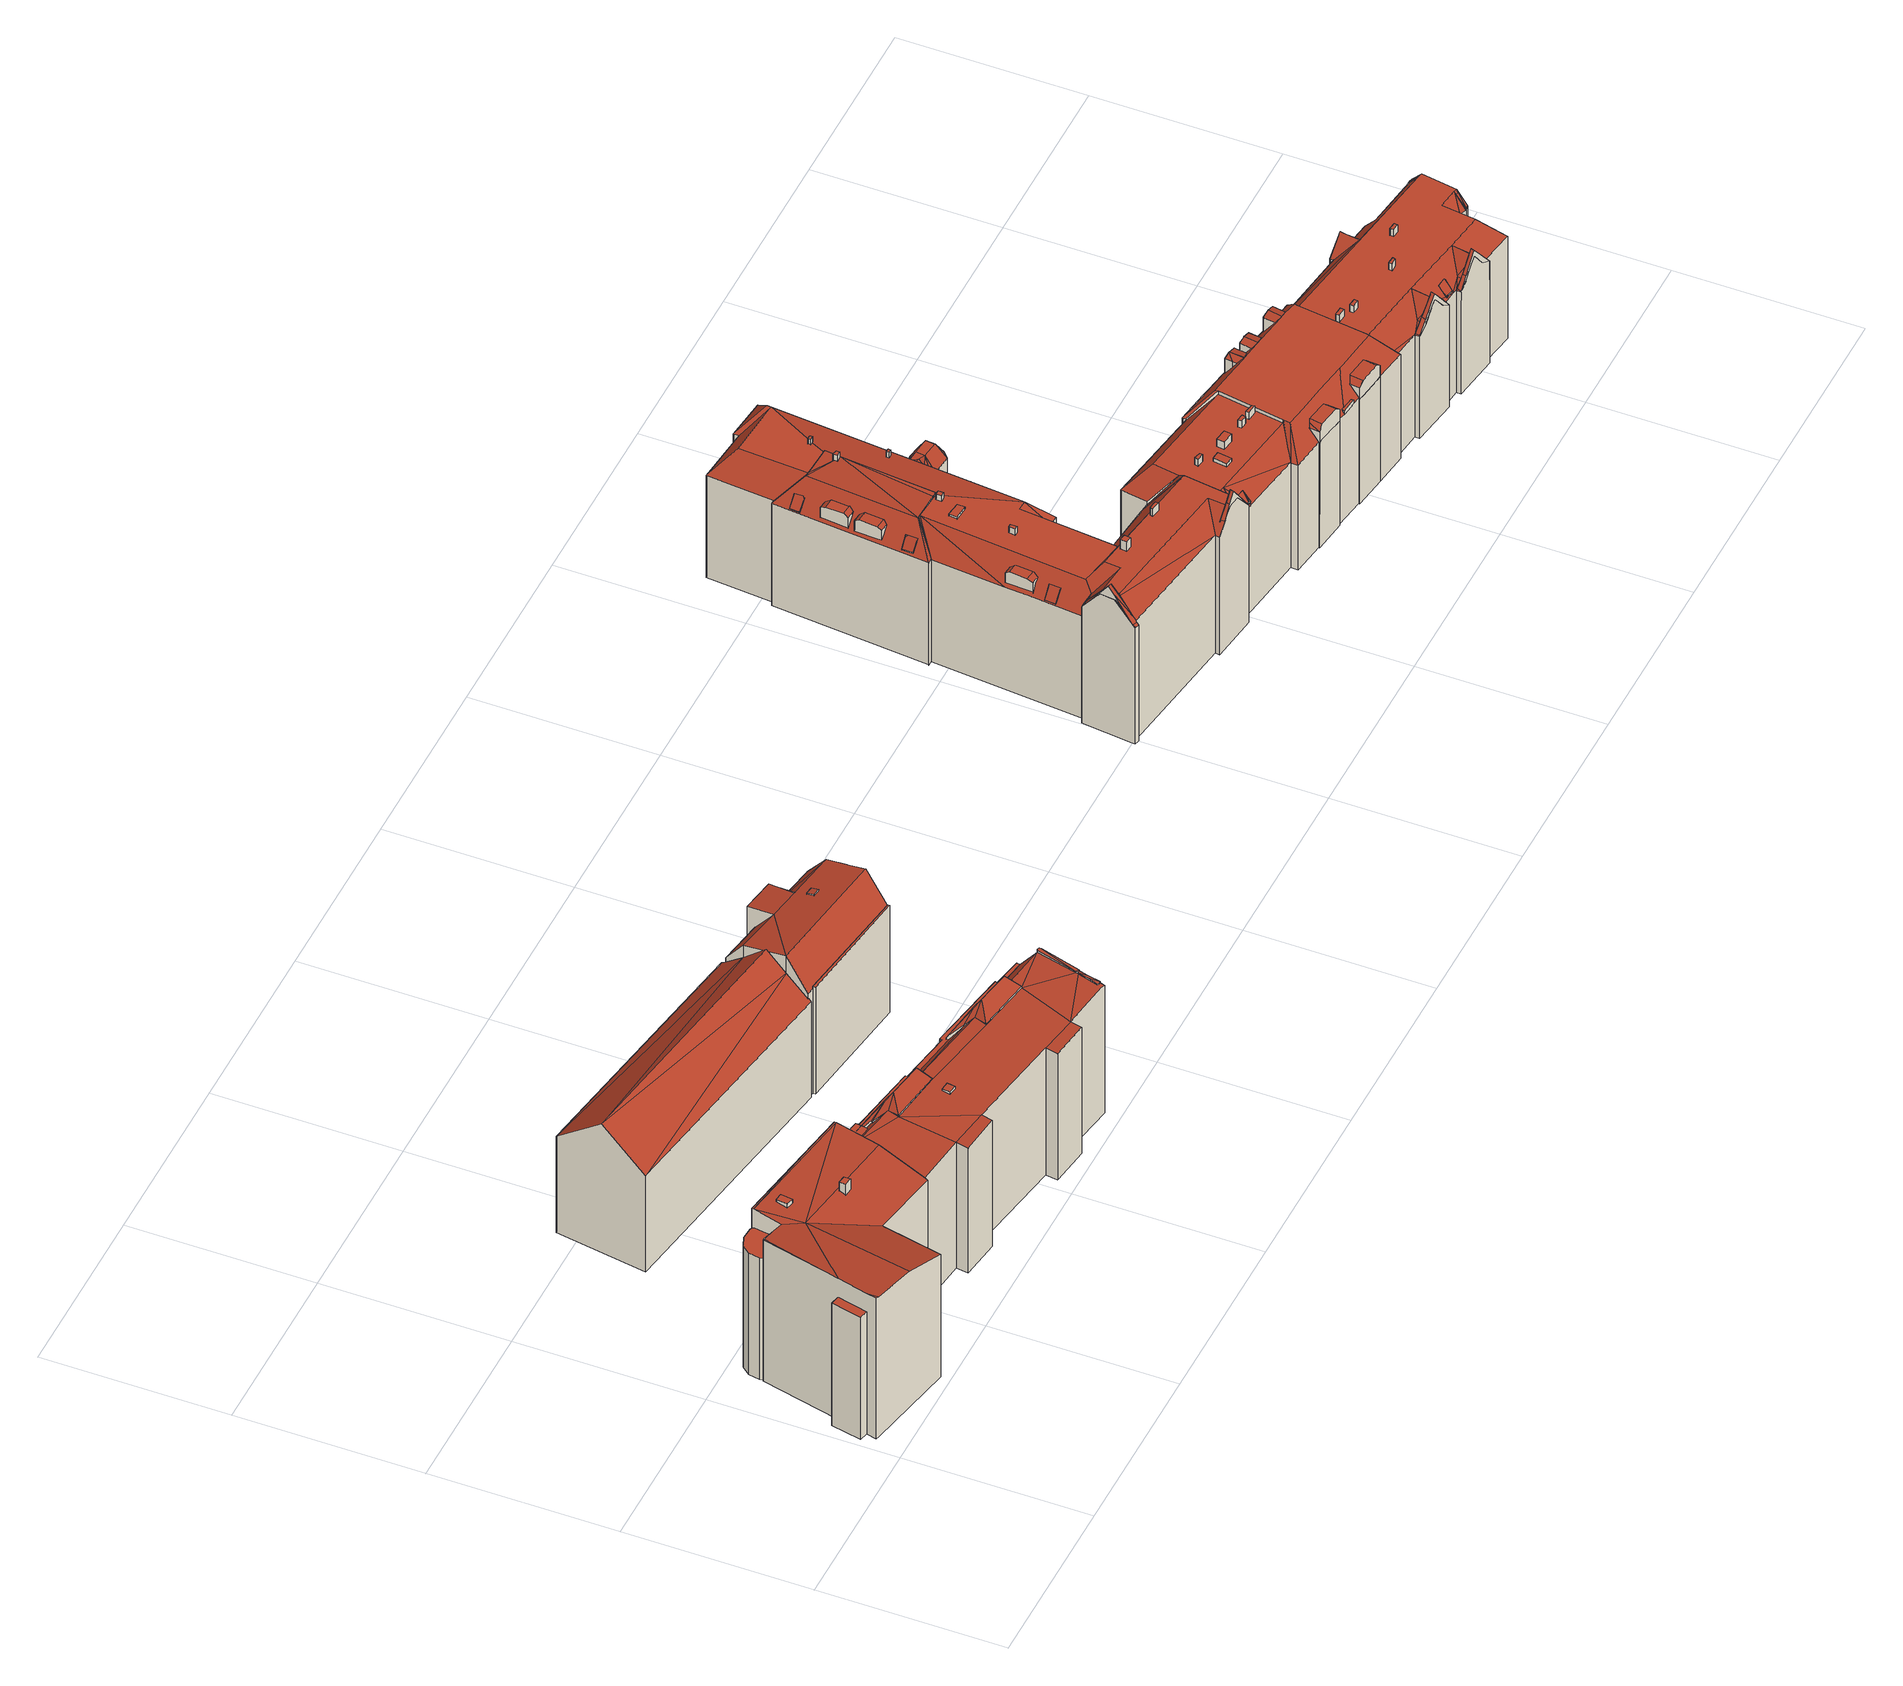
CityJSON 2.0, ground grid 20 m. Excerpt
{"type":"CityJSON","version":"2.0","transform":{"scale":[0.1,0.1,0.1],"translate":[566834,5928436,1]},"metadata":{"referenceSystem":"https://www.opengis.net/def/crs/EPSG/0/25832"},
"CityObjects":{
"building1":{"type":"Building","attributes":{"Grundfläche 2D":"213.455246","Grundhöhe NN":"2.234"},"children":["building1-1","building1-2"],"geometry":[{"type":"Solid","lod":"3","boundaries":[[[[0,1,2,3,4,5]],[[4,6,5]],[[1,7,8,2]],[[2,8,9,10,11]],[[12,2,11]],[[13,14,12]],[[14,2,12]],[[15,14,13]],[[16,2,14]],[[17,3,2,16]],[[18,3,17]],[[19,20,21,22,23,24,25,26]],[[27,28,29,30]],[[7,1,0,5,6,31,32,33]],[[8,7,33,34]],[[35,36,37,38,39,9,8,34]],[[40,13,12,11,10,9,39,41]],[[42,43,44,45,46,15,13,40]],[[16,14,15,46,47,26,25]],[[48,18,17,16,25,24,49]],[[29,50,31,6,4,3,18,48,51,30]],[[19,26,47,52]],[[20,19,52,53]],[[21,20,53,54]],[[24,23,55,49]],[[23,22,56,55]],[[22,21,54,56]],[[27,30,51,57]],[[28,27,57,58]],[[29,28,58,50]],[[38,37,43,42]],[[59,45,44,60]],[[60,61,62,59]],[[61,63,64,62]],[[63,65,66,64]],[[66,65,36,35]],[[40,41,39,38,42]],[[66,35,34,33,32,31,50,58,57,51,48,49,55,56,54,53,52,47,46,45,59,62,64]],[[44,43,37,36,65,63,61,60]]]],"semantics":{"surfaces":[{"type":"RoofSurface"},{"type":"WallSurface"},{"type":"GroundSurface"},{"type":"OuterCeilingSurface"}],"values":[[0,0,0,0,0,0,0,0,0,0,0,0,0,1,1,1,1,1,1,1,1,1,1,1,1,1,1,1,1,1,1,1,1,1,1,1,2,2,3]]}}]},
"building1-1":{"type":"BuildingInstallation","parents":["building1"],"geometry":[{"type":"MultiSurface","lod":"3","boundaries":[[[67,68,69,70]],[[70,69,71,72]],[[67,70,72,73]],[[68,67,73,74]],[[69,68,74,71]]],"semantics":{"surfaces":[{"type":"RoofSurface"},{"type":"WallSurface"}],"values":[0,1,1,1,1]}}]},
"building1-2":{"type":"BuildingInstallation","parents":["building1"],"geometry":[{"type":"MultiSurface","lod":"3","boundaries":[[[75,76,77,78]],[[78,77,79,80]],[[75,78,80,81]],[[76,75,81,82]],[[77,76,82,79]]],"semantics":{"surfaces":[{"type":"RoofSurface"},{"type":"WallSurface"}],"values":[0,1,1,1,1]}}]},
"building2":{"type":"Building","attributes":{"Grundfläche 2D":"288.446873","Grundhöhe NN":"2.456"},"geometry":[{"type":"Solid","lod":"3","boundaries":[[[[83,84,85,86]],[[84,83,87]],[[88,87,89]],[[90,87,88]],[[84,87,90]],[[91,92,88,89,93]],[[86,85,84,90,88,94,95,96,97]],[[88,92,98,94]],[[83,86,97,99]],[[89,87,83,99,100]],[[93,89,100,101]],[[91,93,101,102]],[[92,91,102,98]],[[96,95,94,98,102,101,100,99,97]]]],"semantics":{"surfaces":[{"type":"RoofSurface"},{"type":"WallSurface"},{"type":"GroundSurface"}],"values":[[0,0,0,0,0,0,1,1,1,1,1,1,1,2]]}}]},
"building3":{"type":"Building","attributes":{"Grundfläche 2D":"325.145001","Grundhöhe NN":"1.856"},"children":["building3-1","building3-2","building3-3"],"geometry":[{"type":"MultiSurface","lod":"3","boundaries":[[[103,104,105,106,107]],[[108,104,103]],[[109,110,107,106,105]],[[105,104,108,111,112,109]],[[113,114,112,111]],[[115,112,114]],[[115,116,109,112]],[[110,109,116]],[[117,118,119,120,121]],[[122,121,120,119]],[[123,124,125,126]],[[124,122,119,125]],[[127,118,117]],[[128,129,118,127]],[[130,131,129,128]],[[126,125,119,118,129,131]],[[132,133,10,134,135]],[[135,116,132]],[[134,136,137,138]],[[138,135,134]],[[138,139,140,141,142,143,135]],[[144,145,140,139]],[[146,147,140,148,149,150,151,152,153]],[[140,147,146,154,141]],[[155,141,154,146,156,157,158]],[[127,141,155]],[[142,122,103,143]],[[116,159,160,161,162,163,132]],[[161,160,161,162]],[[163,162,161,160,164,165,166]],[[103,122,167]],[[167,168,169,103]],[[155,158,170,171,172,127]],[[170,173,171]],[[174,175,176,177,178,179,180,163,166,165,164,181,182,169,168,183,184,173,170,185,186,187,188]],[[107,143,103]],[[169,182,108,103]],[[111,108,182,181]],[[181,164,160,159,114,113,111]],[[114,159,115]],[[159,116,115]],[[128,127,172,171]],[[171,173,184,131,130,128]],[[126,131,184,183]],[[167,124,123,126,183,168]],[[124,167,122]],[[10,133,132,189,190]],[[134,10,190,191]],[[136,134,191,192]],[[137,136,192,193]],[[138,137,193,194]],[[139,138,194,195]],[[144,139,195,196]],[[145,144,196,197]],[[140,145,197,198]],[[149,148,140,198,199]],[[200,146,153,152,151,150,149,199,201]],[[156,146,200,202]],[[203,158,157,156,202,204]],[[135,110,116]],[[110,135,143,107]],[[107,143,205]],[[103,205,103,122]],[[142,121,122]],[[121,142,141,117]],[[117,141,127]],[[206,186,185,170,158,203,207]],[[187,186,206,208]],[[188,187,208,209]],[[174,188,209,210]],[[175,174,210,211]],[[176,175,211,212]],[[177,176,212,213]],[[178,177,213,214]],[[179,178,214,215]],[[180,179,215,216]],[[189,132,163,180,216]],[[209,208,206,207,203,204,202,200,201,199,198,197,196,195,194,193,192,191,190,189,216,215,214,213,212,211,210]]],"semantics":{"surfaces":[{"type":"RoofSurface"},{"type":"WallSurface"},{"type":"GroundSurface"}],"values":[0,0,0,0,0,0,0,0,0,0,0,0,0,0,0,0,0,0,0,0,0,0,0,0,0,0,0,0,0,0,0,0,0,0,0,1,1,1,1,1,1,1,1,1,1,1,1,1,1,1,1,1,1,1,1,1,1,1,1,1,1,1,1,1,1,1,1,1,1,1,1,1,1,1,1,1,1,2]}}]},
"building3-1":{"type":"BuildingInstallation","parents":["building3"],"geometry":[{"type":"MultiSurface","lod":"3","boundaries":[[[217,218,219,220,221,222,223,224]],[[162,217,224,223,225,166]],[[217,162,218]],[[161,165,226,222,221,220,219]],[[226,225,223,222]]],"semantics":{"surfaces":[{"type":"RoofSurface"},{"type":"WallSurface"}],"values":[0,1,1,1,1]}}]},
"building3-2":{"type":"BuildingInstallation","parents":["building3"],"geometry":[{"type":"MultiSurface","lod":"3","boundaries":[[[227,228,229,230,231]],[[232,233,229,228]],[[233,234,235,231,230,229]],[[235,236,227,231]],[[237,232,228,227,236]]],"semantics":{"surfaces":[{"type":"RoofSurface"},{"type":"WallSurface"}],"values":[0,1,1,1,1]}}]},
"building3-3":{"type":"BuildingInstallation","parents":["building3"],"geometry":[{"type":"MultiSurface","lod":"3","boundaries":[[[238,239,240,241,242,243]],[[243,242,244,245]],[[246,247,248,249,250,240,239]],[[251,248,247]],[[252,248,251]],[[252,253,254,255,248]],[[152,153,146,247,246,239,238,243,150,151]],[[146,156,251,247]],[[156,157,158,253,252,251]],[[158,155,254,253]],[[254,155,256,154,257,147,258,259,260,261,244,242,241,240,250,249,248,255]],[[243,245,244,261,262,150]]],"semantics":{"surfaces":[{"type":"RoofSurface"},{"type":"WallSurface"}],"values":[0,0,0,0,0,0,1,1,1,1,1,1]}}]},
"building4":{"type":"Building","attributes":{"Grundfläche 2D":"138.045642","Grundhöhe NN":"2.292"},"children":["building4-1"],"geometry":[{"type":"Solid","lod":"3","boundaries":[[[[263,264,265,266,267,268,269]],[[268,270,271,272,269]],[[273,263,269]],[[274,275,276,277,264,263,278]],[[273,269,279,280]],[[281,282,267,283]],[[268,267,282]],[[284,285,286,287]],[[278,263,288,289]],[[290,275,274,278,289,291]],[[276,292,293,277]],[[264,277,293,294]],[[280,279,295,296]],[[273,280,296,297]],[[298,299,267,266,265,264,294,300]],[[271,270,268,282,301,302]],[[272,271,302,303]],[[269,272,303,295,279]],[[263,273,297,288]],[[283,267,299,304]],[[281,283,304]],[[282,281,304,301]],[[286,276,275,287]],[[287,275,290,305,284]],[[285,284,305,306]],[[285,306,292,276,286]],[[292,306,305,290,291,289,288,297,296,295,303,302,301,304,299,298,300,294,293]]]],"semantics":{"surfaces":[{"type":"RoofSurface"},{"type":"WallSurface"},{"type":"GroundSurface"}],"values":[[0,0,0,0,0,0,0,0,1,1,1,1,1,1,1,1,1,1,1,1,1,1,1,1,1,1,2]]}}]},
"building4-1":{"type":"BuildingInstallation","parents":["building4"],"geometry":[{"type":"MultiSurface","lod":"3","boundaries":[[[307,308,309,310]],[[310,309,311,312]],[[307,310,312,313]],[[308,307,313,314]],[[309,308,314,311]]],"semantics":{"surfaces":[{"type":"RoofSurface"},{"type":"WallSurface"}],"values":[0,1,1,1,1]}}]},
"building5":{"type":"Building","attributes":{"Grundfläche 2D":"1174.722615","Grundhöhe NN":"2.632"},"children":["building5-1","building5-2","building5-3","building5-4","building5-5","building5-6","building5-7","building5-8","building5-9","building5-10","building5-11","building5-12","building5-13","building5-14","building5-15","building5-16","building5-17","building5-18","building5-19","building5-20","building5-21","building5-22","building5-23","building5-24","building5-25","building5-26","building5-27","building5-28","building5-29","building5-30","building5-31","building5-32","building5-33","building5-34","building5-35","building5-36","building5-37","building5-38","building5-39","building5-40","building5-41","building5-42","building5-43","building5-44","building5-45","building5-46"],"geometry":[{"type":"Solid","lod":"3","boundaries":[[[[315,316,317,318,319,320,321,322,323,324]],[[320,319,325,326]],[[327,320,326]],[[327,328,329,320]],[[329,330,331,320]],[[320,331,332]],[[332,331,333]],[[330,334,335,331]],[[336,334,337,338,339]],[[336,339,338,335,334]],[[340,341,338]],[[341,335,338]],[[342,343,344]],[[345,346,347,348,349,350,351]],[[352,341,340,353,344,343,354,355,349,348,347,346,345,351,356,357]],[[342,358,359,360]],[[360,343,342]],[[354,343,360]],[[361,359,358]],[[362,363,359,361]],[[364,363,362]],[[365,363,364]],[[350,366,365]],[[366,363,365]],[[350,349,366]],[[367,357,356]],[[368,352,357,367]],[[368,369,370,352]],[[371,372,370,369]],[[373,374,371]],[[374,372,371]],[[375,376,377,374,373]],[[378,377,376]],[[379,377,378]],[[379,380,377]],[[379,381,380]],[[382,383,381,379]],[[384,333,381,383,385,386]],[[384,387,332,333]],[[388,389,390,391,392]],[[387,384,392,391,393]],[[392,384,388]],[[332,387,393,391,394,395,396,397,398,322,321,320]],[[399,400,401,402,394,403,404]],[[405,406,394,402,401]],[[396,395,394,406,405]],[[397,396,405,407,408,398]],[[409,374,377,410,411]],[[381,412,410,377]],[[372,374,409]],[[413,372,409,411]],[[411,409,411,410]],[[414,410,412]],[[411,410,415,372,413]],[[380,381,377]],[[335,341,416,381,333,331]],[[417,418,419,352,370,372]],[[417,416,341,352,419,418]],[[363,366,360,359]],[[360,420,354]],[[355,420,349]],[[354,420,355]],[[366,349,420,360]],[[318,421,422]],[[423,424,425,421,318,426,427]],[[427,426,318,428,429,430,423]],[[424,423,431,421,425]],[[432,421,431,433]],[[434,435,436,437,438,439,440,441,442,443]],[[444,445,446,447,448,449]],[[450,451,452,453,454,455,456,457,445,444,458,459]],[[460,461,462,463,464,452,451,450,465,466,467,468]],[[469,461,460]],[[470,455,454]],[[471,457,456]],[[433,472,467,473]],[[472,468,467]],[[447,474,475,476]],[[438,448,476,475,477,439]],[[478,479,480,481,482]],[[483,484,481]],[[440,439,479,478,482,481,484]],[[485,486,487,441,440]],[[488,489,475]],[[475,489,490,477]],[[490,489,491,492,477]],[[477,492,491,493,439]],[[494,491,495,496,479]],[[491,494,479,439,493]],[[496,495,497,480,479]],[[498,499,483]],[[483,499,500,484]],[[501,502,484,500,499]],[[484,502,501,503,440]],[[504,505,485,506,501]],[[506,485,440,503,501]],[[505,504,507,486,485]],[[508,509,510,441,487]],[[441,510,442]],[[434,511,512]],[[443,511,434]],[[442,510,443]],[[510,511,443]],[[437,436,513,514]],[[514,513,515]],[[435,516,436]],[[517,436,516,518]],[[519,513,436,517,520,521]],[[522,516,523]],[[522,517,518,516]],[[524,525,519]],[[519,525,526,513]],[[526,525,527,515,513]],[[528,529,530,531,532,533,534,535,536,537,538,539,540,541,542,543]],[[544,545,546,547,548,549,550,551,552,553,554,536,535,534,533,555,556]],[[528,543,557,558]],[[559,514,548]],[[514,549,548]],[[325,422,421,432,560,561,326]],[[562,563,564,565]],[[561,566,567,326]],[[568,566,561,560]],[[569,570,571,572]],[[545,544,556,555,533,532,531,530,529,528,558,473,467,466,465,450,459,458,444,449,559,548,547,546]],[[384,386,388]],[[381,380,381,416,414,412]],[[410,414,416,417,415]],[[417,372,374,372,415]],[[509,511,510]],[[326,325,326,561]],[[318,317,316,315,324,323,573,574,429,428]],[[422,319,318]],[[422,325,319]],[[328,327,575,576]],[[329,328,576,577]],[[330,329,577,578]],[[334,330,578,579]],[[337,334,579,580]],[[338,337,580,581]],[[340,338,581,582]],[[342,344,353,340,582,583]],[[358,342,583,584]],[[361,358,584,585]],[[362,361,585,586]],[[364,362,586,587]],[[572,564,563,350,365,364,587,588,569]],[[589,356,351,350,563,562,590]],[[367,356,589,591]],[[368,367,591,592]],[[369,368,592,593]],[[371,369,593,594]],[[373,371,594,595]],[[376,375,373,595,596]],[[378,376,596,597]],[[379,378,597,598]],[[599,386,385,383,382,379,598,600]],[[389,388,386,599,601,390]],[[602,404,403,394,391,390,601,603]],[[604,400,399,404,602,605]],[[401,400,604,606]],[[405,401,606,607]],[[407,405,607,608]],[[398,408,407,608,573,323,322]],[[609,472,431,423,430,429,574,610]],[[472,433,431]],[[435,434,611,612]],[[564,572,571,565]],[[565,571,613,590,562]],[[438,449,448]],[[432,433,473]],[[468,472,609,614]],[[460,468,614,615]],[[469,460,615,616]],[[463,462,461,469,616,617]],[[464,463,617,618]],[[454,453,452,464,618,619]],[[470,454,619,620]],[[471,456,455,470,620,621]],[[457,471,621]],[[445,457,621,622]],[[446,445,622,623,474,447]],[[327,326,567]],[[566,568,624,625]],[[566,625,575,327,567]],[[570,569,588,626]],[[571,570,626,613]],[[475,474,623,627]],[[488,475,627,628]],[[497,495,491,489,488,628,629]],[[480,497,629,630]],[[483,481,480,630,631]],[[498,483,631,632]],[[507,504,501,499,498,632,633]],[[486,507,633,634]],[[487,486,634,635]],[[509,508,487,635,636]],[[511,509,636,637,512]],[[434,512,637,611]],[[447,476,448]],[[523,516,435,612,638]],[[522,523,638,639]],[[517,522,639,640]],[[520,517,640,641]],[[521,520,641,642]],[[519,521,642,643]],[[524,519,643,644]],[[645,527,525,524,644]],[[515,527,645,646]],[[514,515,646,647]],[[437,514,559]],[[549,514,647,648]],[[543,542,541,540,539,538,537,536,554,553,552,551,550,549,648,649]],[[543,649,624,568,557]],[[557,568,560,558]],[[473,558,560,432]],[[449,438,437,559]],[[640,639,638,612,611,637,636,635,634,633,632,631,630,629,628,627,623,622,621,620,619,618,617,616,615,614,609,610,574,573,608,607,606,604,605,602,603,601,599,600,598,597,596,595,594,593,592,591,589,590,613,626,588,587,586,585,584,583,582,581,580,579,578,577,576,575,625,624,649,648,647,646,645,644,643,642,641]]]],"semantics":{"surfaces":[{"type":"RoofSurface"},{"type":"WallSurface"},{"type":"GroundSurface"}],"values":[[0,0,0,0,0,0,0,0,0,0,0,0,0,0,0,0,0,0,0,0,0,0,0,0,0,0,0,0,0,0,0,0,0,0,0,0,0,0,0,0,0,0,0,0,0,0,0,0,0,0,0,0,0,0,0,0,0,0,0,0,0,0,0,0,0,0,0,0,0,0,0,0,0,0,0,0,0,0,0,0,0,0,0,0,0,0,0,0,0,0,0,0,0,0,0,0,0,0,0,0,0,0,0,0,0,0,0,0,0,0,0,0,0,0,0,0,0,0,0,0,0,0,0,0,1,1,1,1,1,1,1,1,1,1,1,1,1,1,1,1,1,1,1,1,1,1,1,1,1,1,1,1,1,1,1,1,1,1,1,1,1,1,1,1,1,1,1,1,1,1,1,1,1,1,1,1,1,1,1,1,1,1,1,1,1,1,1,1,1,1,1,1,1,1,1,1,1,1,1,1,1,1,1,1,1,1,1,1,1,1,1,1,1,1,1,1,2]]}}]},
"building5-1":{"type":"BuildingInstallation","parents":["building5"],"geometry":[{"type":"MultiSurface","lod":"3","boundaries":[[[650,651,652,653,654,655]],[[652,651,656,657]],[[658,659,657,656,660,661]],[[654,653,662]],[[650,660,656,651]],[[658,661,663,659]],[[653,652,657,659,663,662]]],"semantics":{"surfaces":[{"type":"RoofSurface"},{"type":"WallSurface"}],"values":[0,0,0,1,1,1,1]}}]},
"building5-2":{"type":"BuildingInstallation","parents":["building5"],"geometry":[{"type":"MultiSurface","lod":"3","boundaries":[[[664,665,666,667]],[[666,665,668,669]],[[664,667,670,671]],[[667,666,669,670]],[[665,664,671,668]]],"semantics":{"surfaces":[{"type":"RoofSurface"},{"type":"WallSurface"}],"values":[0,1,1,1,1]}}]},
"building5-3":{"type":"BuildingInstallation","parents":["building5"],"geometry":[{"type":"MultiSurface","lod":"3","boundaries":[[[672,673,674,675]],[[675,674,676,677]],[[677,678,672,675]],[[673,672,678,679]],[[679,676,674,673]]],"semantics":{"surfaces":[{"type":"RoofSurface"},{"type":"WallSurface"}],"values":[0,1,1,1,1]}}]},
"building5-4":{"type":"BuildingInstallation","parents":["building5"],"geometry":[{"type":"MultiSurface","lod":"3","boundaries":[[[680,681,682,683]],[[683,682,684,685]],[[680,683,685,686]],[[681,680,686,687]],[[682,681,687,684]]],"semantics":{"surfaces":[{"type":"RoofSurface"},{"type":"WallSurface"}],"values":[0,1,1,1,1]}}]},
"building5-5":{"type":"BuildingInstallation","parents":["building5"],"geometry":[{"type":"MultiSurface","lod":"3","boundaries":[[[688,689,690,691,692]],[[688,692,693,694]],[[693,692,691,690,695,696]],[[689,688,694,697]],[[690,689,697,695]]],"semantics":{"surfaces":[{"type":"RoofSurface"},{"type":"WallSurface"}],"values":[0,1,1,1,1]}}]},
"building5-6":{"type":"BuildingInstallation","parents":["building5"],"geometry":[{"type":"MultiSurface","lod":"3","boundaries":[[[698,699,700,701,702,703]],[[704,705,701,700]],[[706,707,698,703]],[[706,703,702,701,705,346]],[[700,699,698,707,345,704]]],"semantics":{"surfaces":[{"type":"RoofSurface"},{"type":"WallSurface"}],"values":[0,1,1,1,1]}}]},
"building5-7":{"type":"BuildingInstallation","parents":["building5"],"geometry":[{"type":"MultiSurface","lod":"3","boundaries":[[[708,709,710,711,712]],[[713,714,709,708]],[[413,409,715,711,710,709,714]],[[715,411,712,711]],[[708,712,411,713]]],"semantics":{"surfaces":[{"type":"RoofSurface"},{"type":"WallSurface"}],"values":[0,1,1,1,1]}}]},
"building5-8":{"type":"BuildingInstallation","parents":["building5"],"geometry":[{"type":"MultiSurface","lod":"3","boundaries":[[[716,717,718,719]],[[719,718,720,721]],[[716,719,721,722]],[[717,716,722,723]],[[718,717,723,720]]],"semantics":{"surfaces":[{"type":"RoofSurface"},{"type":"WallSurface"}],"values":[0,1,1,1,1]}}]},
"building5-9":{"type":"BuildingInstallation","parents":["building5"],"geometry":[{"type":"MultiSurface","lod":"3","boundaries":[[[724,725,726,727,728]],[[724,728,729]],[[730,729,728,727,731,336]],[[727,726,732,731]],[[733,725,724,729,730,339]],[[726,725,733,732]]],"semantics":{"surfaces":[{"type":"RoofSurface"},{"type":"WallSurface"}],"values":[0,0,1,1,1,1]}}]},
"building5-10":{"type":"BuildingInstallation","parents":["building5"],"geometry":[{"type":"MultiSurface","lod":"3","boundaries":[[[734,735,736,737,738,739]],[[740,741,742,743,744]],[[740,734,739,741]],[[737,736,735,745,746]],[[744,743,747]],[[740,744,747,748,745,735,734]]],"semantics":{"surfaces":[{"type":"RoofSurface"},{"type":"WallSurface"}],"values":[0,0,0,1,1,1]}}]},
"building5-11":{"type":"BuildingInstallation","parents":["building5"],"geometry":[{"type":"MultiSurface","lod":"3","boundaries":[[[749,750,751,752]],[[750,753,754,751]],[[755,756,754,753,757,758]],[[753,757,753,750]],[[759,749,752]],[[760,756,755,758,761]],[[759,752,751,754,756,760,762]]],"semantics":{"surfaces":[{"type":"RoofSurface"},{"type":"WallSurface"}],"values":[0,0,0,1,1,1,1]}}]},
"building5-12":{"type":"BuildingInstallation","parents":["building5"],"geometry":[{"type":"MultiSurface","lod":"3","boundaries":[[[763,764,765,766,767,768]],[[769,766,765,764,770,419]],[[767,766,769,771]],[[768,767,771,772]],[[770,764,763,768,772,418]]],"semantics":{"surfaces":[{"type":"RoofSurface"},{"type":"WallSurface"}],"values":[0,1,1,1,1]}}]},
"building5-13":{"type":"BuildingInstallation","parents":["building5"],"geometry":[{"type":"MultiSurface","lod":"3","boundaries":[[[773,774,403,404,399,401,775]],[[776,777,778,779,780,774,773]],[[779,781,392,782,780]],[[782,392,390]],[[402,406,395,393,781,779,778,777,776,773,775,401,399,401]],[[392,781,393]],[[780,782,390,391,394,403,404,403,774]]],"semantics":{"surfaces":[{"type":"RoofSurface"},{"type":"WallSurface"}],"values":[0,0,0,0,1,1,1]}}]},
"building5-14":{"type":"BuildingInstallation","parents":["building5"],"geometry":[{"type":"MultiSurface","lod":"3","boundaries":[[[783,784,785,786]],[[787,784,783,788]],[[786,785,789,790]],[[783,786,790,788]],[[785,784,787,789]]],"semantics":{"surfaces":[{"type":"RoofSurface"},{"type":"WallSurface"}],"values":[0,1,1,1,1]}}]},
"building5-15":{"type":"BuildingInstallation","parents":["building5"],"geometry":[{"type":"MultiSurface","lod":"3","boundaries":[[[408,791,792,793,794]],[[792,791,795,796]],[[797,798,796,795]],[[799,798,797,323,324,800,801,802]],[[791,408,398,322,323,797,795]],[[799,802,801,800,324,321,798]],[[397,792,796,798,321,803]],[[397,793,792]]],"semantics":{"surfaces":[{"type":"RoofSurface"},{"type":"WallSurface"}],"values":[0,0,0,0,1,1,1,1]}}]},
"building5-16":{"type":"BuildingInstallation","parents":["building5"],"geometry":[{"type":"MultiSurface","lod":"3","boundaries":[[[804,805,806,807]],[[808,809,807,806]],[[804,807,809,810]],[[810,811,805,804]],[[806,805,811,808]]],"semantics":{"surfaces":[{"type":"RoofSurface"},{"type":"WallSurface"}],"values":[0,1,1,1,1]}}]},
"building5-17":{"type":"BuildingInstallation","parents":["building5"],"geometry":[{"type":"MultiSurface","lod":"3","boundaries":[[[812,813,814,815]],[[813,812,816,817]],[[815,814,818,819]],[[819,816,812,815]],[[817,818,814,813]]],"semantics":{"surfaces":[{"type":"RoofSurface"},{"type":"WallSurface"}],"values":[0,1,1,1,1]}}]},
"building5-18":{"type":"BuildingInstallation","parents":["building5"],"geometry":[{"type":"MultiSurface","lod":"3","boundaries":[[[820,821,822,823,824]],[[825,826,824,823,827]],[[826,828,820,824]],[[823,822,829,827]],[[822,821,820,828,829]]],"semantics":{"surfaces":[{"type":"RoofSurface"},{"type":"WallSurface"}],"values":[0,1,1,1,1]}}]},
"building5-19":{"type":"BuildingInstallation","parents":["building5"],"geometry":[{"type":"MultiSurface","lod":"3","boundaries":[[[830,831,832,833]],[[833,832,834,835]],[[830,833,835,836]],[[831,830,836,837]],[[832,831,837,834]]],"semantics":{"surfaces":[{"type":"RoofSurface"},{"type":"WallSurface"}],"values":[0,1,1,1,1]}}]},
"building5-20":{"type":"BuildingInstallation","parents":["building5"],"geometry":[{"type":"MultiSurface","lod":"3","boundaries":[[[838,839,840,841,842]],[[843,844,838,842]],[[840,839,845,846]],[[844,348,847,845,839,838]],[[347,843,842,841,840,846,848]]],"semantics":{"surfaces":[{"type":"RoofSurface"},{"type":"WallSurface"}],"values":[0,1,1,1,1]}}]},
"building5-21":{"type":"BuildingInstallation","parents":["building5"],"geometry":[{"type":"MultiSurface","lod":"3","boundaries":[[[849,850,851,852,853,854]],[[855,856,849,854]],[[854,853,852,857,858,855]],[[856,859,860,851,850,849]],[[852,851,860,857]]],"semantics":{"surfaces":[{"type":"RoofSurface"},{"type":"WallSurface"}],"values":[0,1,1,1,1]}}]},
"building5-22":{"type":"BuildingInstallation","parents":["building5"],"geometry":[{"type":"MultiSurface","lod":"3","boundaries":[[[861,862,863,864]],[[865,866,861,864]],[[867,868,862,861,866]],[[868,869,863,862]],[[865,864,863,869,870]]],"semantics":{"surfaces":[{"type":"RoofSurface"},{"type":"WallSurface"}],"values":[0,1,1,1,1]}}]},
"building5-23":{"type":"BuildingInstallation","parents":["building5"],"geometry":[{"type":"MultiSurface","lod":"3","boundaries":[[[871,872,873,874]],[[875,876,874,873]],[[871,874,876,877]],[[877,878,872,871]],[[872,878,875,873]]],"semantics":{"surfaces":[{"type":"RoofSurface"},{"type":"WallSurface"}],"values":[0,1,1,1,1]}}]},
"building5-24":{"type":"BuildingInstallation","parents":["building5"],"geometry":[{"type":"MultiSurface","lod":"3","boundaries":[[[879,880,881]],[[879,881,882]],[[883,879,882,884]],[[883,884,885]],[[883,885,886]],[[887,888,883,886]],[[882,881,880,889,426,890]],[[424,887,886,885,884,882,890,427]],[[888,425,889,880,879,883]]],"semantics":{"surfaces":[{"type":"RoofSurface"},{"type":"WallSurface"}],"values":[0,0,0,0,0,1,1,1,1]}}]},
"building5-25":{"type":"BuildingInstallation","parents":["building5"],"geometry":[{"type":"MultiSurface","lod":"3","boundaries":[[[891,892,893,894]],[[894,893,895,896]],[[891,894,896,897]],[[892,891,897,898]],[[893,892,898,895]]],"semantics":{"surfaces":[{"type":"RoofSurface"},{"type":"WallSurface"}],"values":[0,1,1,1,1]}}]},
"building5-26":{"type":"BuildingInstallation","parents":["building5"],"geometry":[{"type":"MultiSurface","lod":"3","boundaries":[[[899,900,901,902]],[[902,901,903,904]],[[899,902,904,905]],[[900,899,905,906]],[[901,900,906,903]]],"semantics":{"surfaces":[{"type":"RoofSurface"},{"type":"WallSurface"}],"values":[0,1,1,1,1]}}]},
"building5-27":{"type":"BuildingInstallation","parents":["building5"],"geometry":[{"type":"MultiSurface","lod":"3","boundaries":[[[907,908,909,910]],[[910,909,911,912]],[[907,910,912,913]],[[908,907,913,914]],[[909,908,914,911]]],"semantics":{"surfaces":[{"type":"RoofSurface"},{"type":"WallSurface"}],"values":[0,1,1,1,1]}}]},
"building5-28":{"type":"BuildingInstallation","parents":["building5"],"geometry":[{"type":"MultiSurface","lod":"3","boundaries":[[[915,916,917,918]],[[918,917,919,920]],[[915,918,920,921]],[[916,915,921,922]],[[917,916,922,919]]],"semantics":{"surfaces":[{"type":"RoofSurface"},{"type":"WallSurface"}],"values":[0,1,1,1,1]}}]},
"building5-29":{"type":"BuildingInstallation","parents":["building5"],"geometry":[{"type":"MultiSurface","lod":"3","boundaries":[[[923,924,925,926,927]],[[928,924,923]],[[929,930,931,927,926]],[[932,933,934,935,931,930]],[[471,457,928,923]],[[470,935,934,933,454]],[[931,935,470,455,456,471,923,927]]],"semantics":{"surfaces":[{"type":"RoofSurface"},{"type":"WallSurface"}],"values":[0,0,0,0,1,1,1]}}]},
"building5-30":{"type":"BuildingInstallation","parents":["building5"],"geometry":[{"type":"MultiSurface","lod":"3","boundaries":[[[936,937,938,939,451]],[[938,453,939]],[[936,452,937]],[[938,937,452,453]]],"semantics":{"surfaces":[{"type":"RoofSurface"},{"type":"WallSurface"}],"values":[0,1,1,1]}}]},
"building5-31":{"type":"BuildingInstallation","parents":["building5"],"geometry":[{"type":"MultiSurface","lod":"3","boundaries":[[[940,941,942,943,944,945]],[[943,946,947,948,944]],[[949,950,951]],[[952,948,947,953,951,950]],[[941,940,945,463,464]],[[952,950,949,460,469]],[[462,463,945,944,948,952,469,461]]],"semantics":{"surfaces":[{"type":"RoofSurface"},{"type":"WallSurface"}],"values":[0,0,0,0,1,1,1]}}]},
"building5-32":{"type":"BuildingInstallation","parents":["building5"],"geometry":[{"type":"MultiSurface","lod":"3","boundaries":[[[954,955,475,488]],[[956,957,955,954,958]],[[480,959,960,497]],[[961,956,958,960,959]],[[960,958,954,488,489,491,495,497]],[[494,493,956,961,959,480,496]],[[493,492,490,955,957,956]],[[475,955,490]]],"semantics":{"surfaces":[{"type":"RoofSurface"},{"type":"WallSurface"}],"values":[0,0,0,0,1,1,1,1]}}]},
"building5-33":{"type":"BuildingInstallation","parents":["building5"],"geometry":[{"type":"MultiSurface","lod":"3","boundaries":[[[962,963,483,498]],[[964,963,962,965,966]],[[967,968,966,965,969]],[[486,970,969,507]],[[967,969,970]],[[969,965,962,498,499,501,504,507]],[[506,503,966,968,967,970,486,505]],[[503,502,500,963,964,966]],[[500,483,963]]],"semantics":{"surfaces":[{"type":"RoofSurface"},{"type":"WallSurface"}],"values":[0,0,0,0,0,1,1,1,1]}}]},
"building5-34":{"type":"BuildingInstallation","parents":["building5"],"geometry":[{"type":"MultiSurface","lod":"3","boundaries":[[[434,443,971]],[[434,971,972]],[[443,511,971]],[[972,971,511,512]],[[972,512,434]]],"semantics":{"surfaces":[{"type":"RoofSurface"},{"type":"WallSurface"}],"values":[0,0,1,1,1]}}]},
"building5-35":{"type":"BuildingInstallation","parents":["building5"],"geometry":[{"type":"MultiSurface","lod":"3","boundaries":[[[973,974,975]],[[976,977,978,979,974,973,980,981]],[[977,976,982]],[[983,984,478,985,975,974,979,978]],[[482,986,987,981,980,973,975,985]],[[988,982,976,981,987,989]],[[988,990,983,978,977,982]]],"semantics":{"surfaces":[{"type":"RoofSurface"},{"type":"WallSurface"}],"values":[0,0,0,1,1,1,1]}}]},
"building5-36":{"type":"BuildingInstallation","parents":["building5"],"geometry":[{"type":"MultiSurface","lod":"3","boundaries":[[[991,992,993,994,995,996]],[[997,998,996,995]],[[998,999,1000,992,991,996]],[[1001,994,993,992,1000,1002]],[[1001,997,995,994]]],"semantics":{"surfaces":[{"type":"RoofSurface"},{"type":"WallSurface"}],"values":[0,1,1,1,1]}}]},
"building5-37":{"type":"BuildingInstallation","parents":["building5"],"geometry":[{"type":"MultiSurface","lod":"3","boundaries":[[[1003,436,1004,516,522]],[[436,1003,522,518]]],"semantics":{"surfaces":[{"type":"RoofSurface"},{"type":"WallSurface"}],"values":[0,1]}}]},
"building5-38":{"type":"BuildingInstallation","parents":["building5"],"geometry":[{"type":"MultiSurface","lod":"3","boundaries":[[[526,519,524]],[[525,526,524]],[[526,525,527,515]],[[524,525,527,525]]],"semantics":{"surfaces":[{"type":"RoofSurface"},{"type":"WallSurface"}],"values":[0,0,0,1]}}]},
"building5-39":{"type":"BuildingInstallation","parents":["building5"],"geometry":[{"type":"MultiSurface","lod":"3","boundaries":[[[1005,1006,1007]],[[1008,1009,1010,1006,1005,1011]],[[1012,1013,1010,1009,1014]],[[1015,1016,1005,1007]],[[1016,1008,1011,1005]],[[1013,1012,1017]],[[1006,1010,1013,1017,1018,1015,1007]]],"semantics":{"surfaces":[{"type":"RoofSurface"},{"type":"WallSurface"}],"values":[0,0,0,1,1,1,1]}}]},
"building5-40":{"type":"BuildingInstallation","parents":["building5"],"geometry":[{"type":"MultiSurface","lod":"3","boundaries":[[[1019,1020,1021]],[[1021,1022,1023,1024,1025,1019]],[[1024,1026,1025]],[[1027,1028,1029,1030,1031,1032,1033,1025,1026]],[[1034,1035,1021,1020]],[[1035,1022,1021]],[[535,1030,1029,1028,1036]],[[1031,1030,535,534]],[[534,1037,1032,1031]],[[1033,1032,1037,1038,1025]],[[1020,1019,1025,1038,1034]]],"semantics":{"surfaces":[{"type":"RoofSurface"},{"type":"WallSurface"}],"values":[0,0,0,0,1,1,1,1,1,1,1]}}]},
"building5-41":{"type":"BuildingInstallation","parents":["building5"],"geometry":[{"type":"MultiSurface","lod":"3","boundaries":[[[1039,1040,1041,1042,1043,1044]],[[1045,1040,1039,1046]],[[1046,1047,1045]],[[1042,1048,1043]],[[1046,1049,1047]],[[1050,1051,1048,1042,1041,1040,1045,1047,1049,1052]]],"semantics":{"surfaces":[{"type":"RoofSurface"},{"type":"WallSurface"}],"values":[0,0,0,1,1,1]}}]},
"building5-42":{"type":"BuildingInstallation","parents":["building5"],"geometry":[{"type":"MultiSurface","lod":"3","boundaries":[[[1053,1054,1055,1056]],[[1056,1055,1057,1058]],[[1053,1056,1058,1059]],[[1054,1053,1059,1060]],[[1055,1054,1060,1057]]],"semantics":{"surfaces":[{"type":"RoofSurface"},{"type":"WallSurface"}],"values":[0,1,1,1,1]}}]},
"building5-43":{"type":"BuildingInstallation","parents":["building5"],"geometry":[{"type":"MultiSurface","lod":"3","boundaries":[[[1061,1062,1063,1064]],[[1062,1061,1065,1066]],[[1066,1067,1063,1062]],[[1064,1063,1067,1068]],[[1068,1065,1061,1064]]],"semantics":{"surfaces":[{"type":"RoofSurface"},{"type":"WallSurface"}],"values":[0,1,1,1,1]}}]},
"building5-44":{"type":"BuildingInstallation","parents":["building5"],"geometry":[{"type":"MultiSurface","lod":"3","boundaries":[[[1069,1070,1071,1072]],[[1072,1071,1073,1074]],[[1069,1072,1074,1075]],[[1070,1069,1075,1076]],[[1071,1070,1076,1073]]],"semantics":{"surfaces":[{"type":"RoofSurface"},{"type":"WallSurface"}],"values":[0,1,1,1,1]}}]},
"building5-45":{"type":"BuildingInstallation","parents":["building5"],"geometry":[{"type":"MultiSurface","lod":"3","boundaries":[[[1077,1078,1079,1080]],[[1080,1079,1081,1082]],[[1077,1080,1082,1083]],[[1078,1077,1083,1084]],[[1079,1078,1084,1081]]],"semantics":{"surfaces":[{"type":"RoofSurface"},{"type":"WallSurface"}],"values":[0,1,1,1,1]}}]},
"building5-46":{"type":"BuildingInstallation","parents":["building5"],"geometry":[{"type":"MultiSurface","lod":"3","boundaries":[[[1085,1086,1087,1088]],[[1088,1087,1089,1090]],[[1090,1091,1085,1088]],[[1086,1085,1091,1092]],[[1092,1089,1087,1086]]],"semantics":{"surfaces":[{"type":"RoofSurface"},{"type":"WallSurface"}],"values":[0,1,1,1,1]}}]}
},
"vertices":[
[63,20,186],[66,19,186],[88,136,186],[23,74,193],[15,41,193],[16,29,192],[13,30,193],[116,9,169],[130,75,169],[205,62,169],[206,65,170],[214,116,187],[221,163,192],[221,165,192],[80,186,192],[80,188,192],[75,155,188],[45,160,193],[43,160,193],[77,188,168],[64,189,168],[53,185,168],[46,176,168],[44,164,168],[45,160,168],[75,155,168],[80,186,168],[13,76,169],[6,43,169],[15,41,169],[23,74,169],[13,30,12],[16,29,12],[116,9,12],[130,75,12],[165,69,12],[165,69,50],[199,63,50],[199,63,12],[205,62,12],[221,165,12],[206,65,12],[215,166,12],[215,166,50],[181,172,50],[181,172,12],[80,188,12],[80,186,12],[43,160,12],[45,160,12],[15,41,12],[23,74,12],[77,188,12],[64,189,12],[53,185,12],[44,164,12],[46,176,12],[13,76,12],[6,43,12],[173,123,12],[173,123,50],[163,116,50],[163,116,12],[157,81,50],[157,81,12],[166,80,50],[166,80,12],
[99,171,194],[97,159,194],[105,157,194],[107,170,194],[105,157,189],[107,170,191],[99,171,191],[97,159,189],
[150,117,197],[150,124,197],[142,125,197],[141,118,197],[142,125,185],[141,118,183],[150,117,183],[150,124,185],
[150,420,138],[430,351,157],[434,371,140],[434,375,138],[142,370,180],[423,304,160],[134,321,138],[426,326,180],[419,279,140],[418,279,140],[418,276,138],[423,304,15],[430,351,15],[434,371,15],[434,375,15],[418,279,15],[150,420,15],[134,321,15],[418,276,15],[419,279,15],
[325,122,181],[320,126,190],[315,122,198],[318,118,193],[324,110,181],[342,143,155],[276,128,198],[265,118,181],[255,157,155],[272,134,190],[257,153,158],[261,145,167],[261,144,167],[267,130,181],[475,84,181],[465,98,198],[427,104,198],[423,101,193],[414,94,181],[418,107,181],[408,130,158],[414,117,171],[423,110,190],[407,132,155],[475,97,181],[489,113,162],[472,102,188],[492,116,157],[493,118,155],[217,138,181],[214,116,178],[263,58,170],[265,118,179],[261,45,169],[304,39,171],[306,51,172],[415,33,172],[458,26,172],[475,84,179],[414,94,180],[324,110,180],[413,20,171],[456,14,171],[519,45,177],[517,44,177],[512,18,173],[516,17,173],[517,22,174],[518,34,175],[518,35,175],[519,44,177],[517,47,177],[524,90,181],[520,45,177],[527,87,181],[527,89,181],[261,144,164],[261,145,164],[249,149,161],[231,155,156],[220,159,153],[257,153,153],[250,154,153],[232,157,153],[414,117,169],[408,130,153],[340,140,153],[530,110,153],[489,113,159],[485,109,164],[492,116,153],[405,138,153],[405,135,153],[345,145,153],[345,147,153],[255,161,153],[254,159,153],[221,163,153],[255,157,153],[342,143,153],[407,132,153],[493,118,153],[530,113,153],[531,114,153],[498,120,153],[499,122,153],[217,138,9],[206,65,9],[263,58,9],[261,45,9],[304,39,9],[306,51,9],[415,33,9],[413,20,9],[456,14,9],[458,26,9],[516,17,9],[519,45,9],[519,44,9],[520,45,9],[527,89,9],[527,87,9],[323,122,181],[531,114,9],[530,113,9],[498,120,9],[499,122,9],[405,138,9],[405,135,9],[345,145,9],[345,147,9],[255,161,9],[254,159,9],[221,163,9],
[231,155,169],[230,145,169],[248,142,169],[249,149,169],[250,154,169],[250,156,169],[232,159,169],[232,157,169],[232,159,153],[250,156,153],
[325,95,180],[316,96,180],[315,87,180],[317,87,180],[324,86,180],[316,96,178],[315,87,177],[317,87,177],[324,86,177],[325,95,178],[319,96,178],
[518,34,177],[518,35,177],[516,44,179],[515,35,177],[515,34,177],[517,22,175],[513,23,175],[514,22,175],[519,44,179],[519,45,179],[517,47,179],[517,45,179],[517,44,179],[520,45,179],[527,87,185],[527,89,185],[524,90,185],[523,89,185],[523,89,181],[517,45,177],[516,44,177],[515,35,175],[515,34,175],[513,23,174],[514,22,174],
[423,304,182],[564,284,182],[567,304,177],[567,305,177],[571,328,172],[517,336,172],[481,342,172],[521,358,168],[523,366,167],[486,372,167],[430,351,172],[419,279,147],[426,278,147],[558,259,146],[560,259,146],[418,279,147],[485,363,145],[434,371,145],[574,349,145],[521,358,145],[574,349,146],[426,275,150],[558,257,150],[558,259,150],[426,278,150],[423,304,13],[418,279,13],[426,278,13],[419,279,13],[558,259,13],[560,259,13],[564,284,13],[485,363,13],[434,371,13],[430,351,13],[567,305,13],[571,328,13],[567,304,13],[521,358,13],[523,366,13],[486,372,13],[574,349,13],[426,275,13],[558,257,13],
[517,324,176],[516,316,178],[524,315,178],[525,323,176],[524,315,176],[525,323,174],[517,324,174],[516,316,176],
[1187,171,167],[1187,173,167],[1188,181,167],[1189,186,167],[1183,193,176],[1175,226,191],[1168,171,191],[1167,167,191],[1186,164,167],[1187,168,167],[1188,226,175],[1189,237,175],[1171,262,144],[1155,264,144],[1147,258,156],[1092,264,155],[1077,251,174],[1035,246,191],[1023,260,174],[1096,311,156],[1087,357,174],[1101,321,152],[1105,316,147],[1106,333,147],[1104,329,149],[1117,332,147],[1098,356,174],[1128,461,147],[1124,466,154],[1127,442,147],[1123,527,162],[1123,520,161],[1123,510,160],[1123,502,159],[1123,486,157],[1132,492,147],[1136,536,147],[1122,628,174],[1125,424,147],[1121,469,157],[1120,478,160],[1146,652,147],[1122,632,174],[1150,459,147],[1147,470,164],[1129,472,164],[1157,465,147],[1159,483,147],[1148,480,164],[1153,490,147],[1139,492,147],[1130,482,164],[1100,657,147],[1100,651,147],[1037,657,147],[1057,633,174],[1031,585,147],[1050,558,176],[1026,585,147],[1046,558,176],[1019,504,147],[1011,417,147],[1035,438,176],[1010,416,147],[1016,416,147],[1036,438,176],[1039,438,176],[1016,415,147],[1009,338,147],[1015,251,165],[1007,314,147],[1001,252,147],[1034,229,191],[1001,252,165],[999,252,165],[995,252,165],[993,232,191],[999,246,174],[997,232,191],[991,216,191],[996,216,191],[1156,193,191],[1154,173,191],[1153,169,191],[993,193,165],[994,193,165],[994,196,169],[994,199,173],[989,197,169],[989,194,165],[1135,176,167],[996,215,191],[1134,171,167],[1143,170,178],[1074,541,178],[1080,537,179],[1079,538,179],[1065,436,179],[1074,542,178],[1071,436,179],[1082,555,179],[1071,436,176],[1082,555,176],[1091,572,175],[1092,574,175],[1126,477,160],[1190,192,175],[1183,193,175],[1204,169,151],[1203,171,153],[1197,180,163],[1194,180,162],[1202,171,153],[1187,173,153],[1187,171,151],[1193,170,151],[1272,159,151],[1295,177,175],[1275,161,153],[1658,158,175],[1664,197,175],[1659,198,175],[1446,229,175],[1436,153,175],[1515,142,175],[1585,131,175],[1627,125,175],[1632,162,175],[1654,159,175],[1435,150,179],[1452,125,150],[1452,129,150],[1453,132,150],[1451,135,154],[1436,153,179],[1382,157,179],[1358,142,156],[1353,139,151],[1370,137,151],[1379,136,151],[1385,134,150],[1409,131,150],[1415,130,151],[1412,153,179],[1388,156,179],[1308,146,151],[1314,145,150],[1338,141,150],[1344,140,150],[1344,141,151],[1347,162,179],[1317,166,179],[1294,169,179],[1272,151,150],[1308,145,150],[1379,135,150],[1415,130,150],[1272,159,150],[1295,177,179],[1452,129,147],[1485,125,147],[1453,132,151],[1497,128,154],[1542,118,150],[1527,124,154],[1537,116,147],[1552,115,147],[1546,117,149],[1557,114,147],[1568,118,154],[1597,113,154],[1608,106,147],[1645,100,147],[1485,120,147],[1495,118,154],[1496,123,154],[1511,116,174],[1505,121,165],[1512,120,174],[1518,119,166],[1526,114,154],[1526,118,154],[1536,112,147],[1557,109,147],[1566,108,154],[1567,112,154],[1581,106,174],[1575,111,166],[1582,110,174],[1595,104,154],[1596,108,154],[1588,109,165],[1607,102,147],[1650,131,147],[1652,146,147],[1642,148,160],[1652,146,157],[1656,146,157],[1562,216,170],[1471,246,149],[1547,236,149],[1665,207,164],[1660,208,163],[1661,207,163],[1582,231,149],[1600,216,163],[1602,228,149],[1661,210,160],[1665,210,160],[1582,235,149],[1565,237,170],[1564,233,170],[1547,240,149],[1307,252,179],[1314,251,179],[1323,250,179],[1331,249,179],[1356,245,179],[1365,244,179],[1375,258,159],[1375,257,159],[1384,264,149],[1376,265,149],[1368,266,149],[1359,268,149],[1335,271,149],[1326,273,149],[1317,274,149],[1289,278,149],[1389,241,179],[1423,236,179],[1432,235,179],[1440,233,179],[1447,232,179],[1472,251,149],[1443,255,149],[1435,256,149],[1426,258,149],[1401,261,149],[1392,263,149],[1373,243,179],[1381,242,179],[1289,274,149],[1307,249,179],[1446,229,179],[1307,249,175],[1194,266,175],[1134,519,113],[1132,492,113],[1139,492,113],[1142,518,113],[1175,291,148],[1171,262,148],[1289,274,148],[1150,491,33],[1153,517,33],[1142,518,33],[1139,492,33],[1186,164,16],[1187,171,16],[1171,262,16],[1155,264,16],[1147,258,16],[1092,264,16],[1096,311,16],[1105,316,16],[1106,333,16],[1117,332,16],[1128,461,16],[1150,459,16],[1157,465,16],[1159,483,16],[1153,490,16],[1150,491,16],[1146,652,16],[1134,519,16],[1100,657,16],[1100,651,16],[1037,657,16],[1031,585,16],[1026,585,16],[1011,417,16],[1010,416,16],[1016,416,16],[1001,252,16],[1016,415,16],[995,252,16],[989,194,16],[989,197,16],[994,193,16],[993,193,16],[994,196,16],[1135,176,16],[1134,171,16],[1272,159,16],[1193,170,16],[1658,158,16],[1664,197,16],[1142,518,16],[1272,151,16],[1308,146,16],[1308,145,16],[1344,140,16],[1344,141,16],[1379,136,16],[1379,135,16],[1415,130,16],[1452,125,16],[1452,129,16],[1289,274,16],[1175,291,16],[1153,517,16],[1485,125,16],[1485,120,16],[1536,112,16],[1537,116,16],[1557,114,16],[1557,109,16],[1607,102,16],[1608,106,16],[1645,100,16],[1652,146,16],[1656,146,16],[1665,210,16],[1661,210,16],[1660,208,16],[1600,216,16],[1602,228,16],[1582,231,16],[1582,235,16],[1547,240,16],[1547,236,16],[1471,246,16],[1472,251,16],[1289,278,16],
[1034,507,166],[1034,508,166],[1022,509,166],[1021,504,163],[1031,503,163],[1032,503,164],[1036,527,166],[1023,528,166],[1033,533,163],[1024,534,163],[1036,528,166],[1034,533,163],[1021,504,150],[1024,534,150],
[1122,425,152],[1112,425,165],[1112,418,165],[1122,418,152],[1112,425,164],[1112,418,164],[1122,418,151],[1122,425,151],
[1064,232,203],[1065,239,203],[1058,240,203],[1057,233,203],[1058,240,191],[1057,233,191],[1064,232,191],[1065,239,191],
[1112,233,201],[1111,230,201],[1121,228,201],[1121,232,201],[1121,228,191],[1121,232,191],[1112,233,191],[1111,230,191],
[1133,544,153],[1123,545,165],[1122,537,165],[1123,537,164],[1132,537,152],[1132,537,151],[1133,544,152],[1122,537,164],[1123,537,163],[1123,545,164],
[1131,527,152],[1123,527,163],[1121,527,165],[1121,520,165],[1123,520,162],[1131,519,152],[1121,527,164],[1121,520,164],[1131,519,151],[1131,527,151],
[1079,542,186],[1074,543,186],[1074,541,186],[1074,538,186],[1079,538,186],[1079,542,179],[1074,543,178],[1074,538,178],
[1051,345,183],[1055,345,183],[1055,352,183],[1052,352,183],[1055,352,175],[1052,352,175],[1051,345,175],[1055,345,175],
[1104,329,150],[1104,332,150],[1095,332,162],[1095,321,161],[1101,321,153],[1104,321,150],[1104,321,149],[1095,321,160],[1095,332,161],[1104,332,149],
[1009,314,166],[1009,308,163],[1014,308,163],[1018,307,163],[1021,312,166],[1021,313,166],[1011,333,166],[1023,332,166],[1021,336,164],[1021,337,163],[1011,338,163],[1009,308,150],[1014,308,158],[1011,338,151],[1011,329,150],
[1028,467,163],[1031,471,166],[1018,472,166],[1018,468,163],[1032,491,166],[1020,492,166],[1021,497,163],[1020,497,163],[1032,493,166],[1031,496,163],[1018,468,151],[1020,497,150],[1021,497,151],[1018,472,151],
[1091,572,182],[1092,572,182],[1092,574,182],[1092,575,182],[1088,575,182],[1088,572,182],[1092,575,175],[1092,572,175],[1088,575,175],[1088,572,175],
[994,199,174],[991,216,197],[994,196,170],[996,215,196],[996,216,196],[996,216,197],[996,222,205],[992,223,205],[997,232,192],[993,232,192],
[1014,282,162],[1015,294,162],[1006,295,149],[1005,283,149],[1015,294,161],[1014,282,161],[1006,295,148],[1005,283,148],
[1153,169,194],[1154,173,194],[1143,175,178],[1143,172,178],[1160,168,205],[1161,172,205],[1167,167,195],[1168,171,195],[1171,171,190],[1180,169,178],[1177,170,181],[1172,170,188],[1161,172,191],
[1024,446,161],[1015,446,150],[1014,434,151],[1023,433,162],[1014,434,150],[1023,433,161],[1024,446,160],[1015,446,149],
[1025,566,149],[1024,555,149],[1034,554,161],[1034,565,161],[1025,566,148],[1024,555,148],[1034,554,160],[1034,565,160],
[1124,555,165],[1133,554,154],[1134,554,153],[1134,562,153],[1124,562,165],[1132,562,155],[1124,562,164],[1134,562,152],[1124,555,164],[1134,554,152],
[1101,497,182],[1105,497,182],[1105,500,182],[1101,500,182],[1105,500,175],[1101,500,175],[1101,497,175],[1105,497,175],
[1119,502,165],[1129,502,152],[1130,509,152],[1129,509,153],[1120,510,165],[1120,510,164],[1119,502,164],[1129,502,151],[1130,509,151],[1127,502,154],[1129,509,152],
[1124,442,152],[1116,443,162],[1113,443,166],[1113,435,165],[1114,435,164],[1123,435,152],[1123,435,151],[1124,442,151],[1113,435,164],[1114,435,163],[1116,443,161],[1113,443,165],
[1065,411,178],[1050,413,178],[1049,404,178],[1065,403,178],[1065,403,175],[1065,411,175],[1055,412,175],[1050,413,175],[1049,404,175],[1060,403,175],
[1065,433,183],[1065,427,183],[1070,427,183],[1070,433,183],[1070,427,176],[1070,433,176],[1065,433,176],[1065,427,176],
[1197,180,164],[1194,181,164],[1194,180,163],[1193,172,154],[1205,179,164],[1202,171,154],[1203,171,154],[1204,170,154],[1204,170,153],[1205,179,163],[1194,181,163],[1193,172,153],
[1574,190,184],[1574,186,184],[1581,185,184],[1582,189,184],[1581,185,175],[1582,189,175],[1574,190,175],[1574,186,175],
[1445,189,184],[1444,185,184],[1454,184,184],[1454,188,184],[1454,184,175],[1454,188,175],[1445,189,175],[1444,185,175],
[1530,172,184],[1530,168,184],[1537,168,184],[1538,171,184],[1537,168,175],[1538,171,175],[1530,172,175],[1530,168,175],
[1462,182,184],[1462,178,184],[1470,177,184],[1470,181,184],[1470,177,175],[1470,181,175],[1462,182,175],[1462,178,175],
[1415,130,165],[1413,145,168],[1412,145,169],[1411,146,170],[1409,131,170],[1416,142,165],[1394,149,170],[1387,150,170],[1385,134,170],[1384,148,168],[1380,146,165],[1379,136,165],[1379,135,165],
[1354,143,156],[1353,139,156],[1370,137,156],[1370,141,156],
[1344,141,165],[1345,152,165],[1341,156,170],[1340,156,170],[1338,141,170],[1344,140,165],[1323,159,170],[1316,160,170],[1314,145,170],[1309,157,165],[1308,146,165],[1313,158,168],[1308,145,165],[1314,159,169],
[1495,118,160],[1496,123,161],[1512,120,181],[1505,121,172],[1511,116,181],[1526,118,161],[1526,114,161],[1518,119,173],
[1566,108,160],[1567,112,160],[1575,111,172],[1581,106,181],[1582,110,181],[1596,108,163],[1588,109,173],[1595,104,163],[1596,108,162],
[1652,146,160],[1656,146,160],
[1546,117,150],[1542,118,151],[1542,117,150],[1553,124,161],[1552,125,161],[1543,126,161],[1542,122,156],[1550,116,150],[1552,116,150],[1553,125,161],[1543,126,160],[1542,122,155],[1542,117,149],[1550,116,149],[1552,116,149],[1553,125,160],[1553,124,160],[1552,125,160],
[1648,134,151],[1649,142,151],[1644,143,157],[1640,144,162],[1639,132,162],[1648,131,151],[1639,132,161],[1648,131,150],[1648,134,150],[1649,142,150],[1640,144,161],[1644,143,156],
[1661,207,164],[1662,203,168],
[1425,254,171],[1427,255,171],[1426,255,171],[1424,242,171],[1432,239,173],[1435,254,173],[1425,253,171],[1441,239,171],[1443,253,171],[1439,239,171],[1426,255,152],[1425,254,154],[1443,253,152],[1427,255,152],
[1366,264,173],[1359,265,171],[1358,257,171],[1357,252,171],[1362,250,172],[1365,248,173],[1367,264,173],[1366,248,173],[1369,249,172],[1374,249,171],[1375,255,171],[1375,257,171],[1375,258,171],[1376,263,171],[1375,263,171],[1359,265,152],[1358,257,163],[1375,255,162],[1376,263,152],[1367,264,152],
[1390,245,173],[1392,260,173],[1391,260,173],[1384,261,171],[1382,248,171],[1384,247,171],[1400,259,171],[1399,245,171],[1401,259,171],[1384,261,153],[1401,259,152],[1392,260,152],[1391,260,152],[1400,259,152],
[1220,216,179],[1218,201,179],[1227,200,179],[1229,215,179],[1227,200,175],[1229,215,175],[1220,216,175],[1218,201,175],
[1287,212,184],[1287,208,184],[1297,207,184],[1297,210,184],[1287,212,175],[1287,208,175],[1297,207,175],[1297,210,175],
[1240,221,185],[1239,213,185],[1252,211,185],[1253,219,185],[1252,211,175],[1253,219,175],[1240,221,175],[1239,213,175],
[1209,230,184],[1208,226,184],[1216,225,184],[1216,228,184],[1216,225,175],[1216,228,175],[1209,230,175],[1208,226,175],
[1273,214,184],[1273,210,184],[1280,209,184],[1281,213,184],[1280,209,175],[1281,213,175],[1273,214,175],[1273,210,175]
]}
